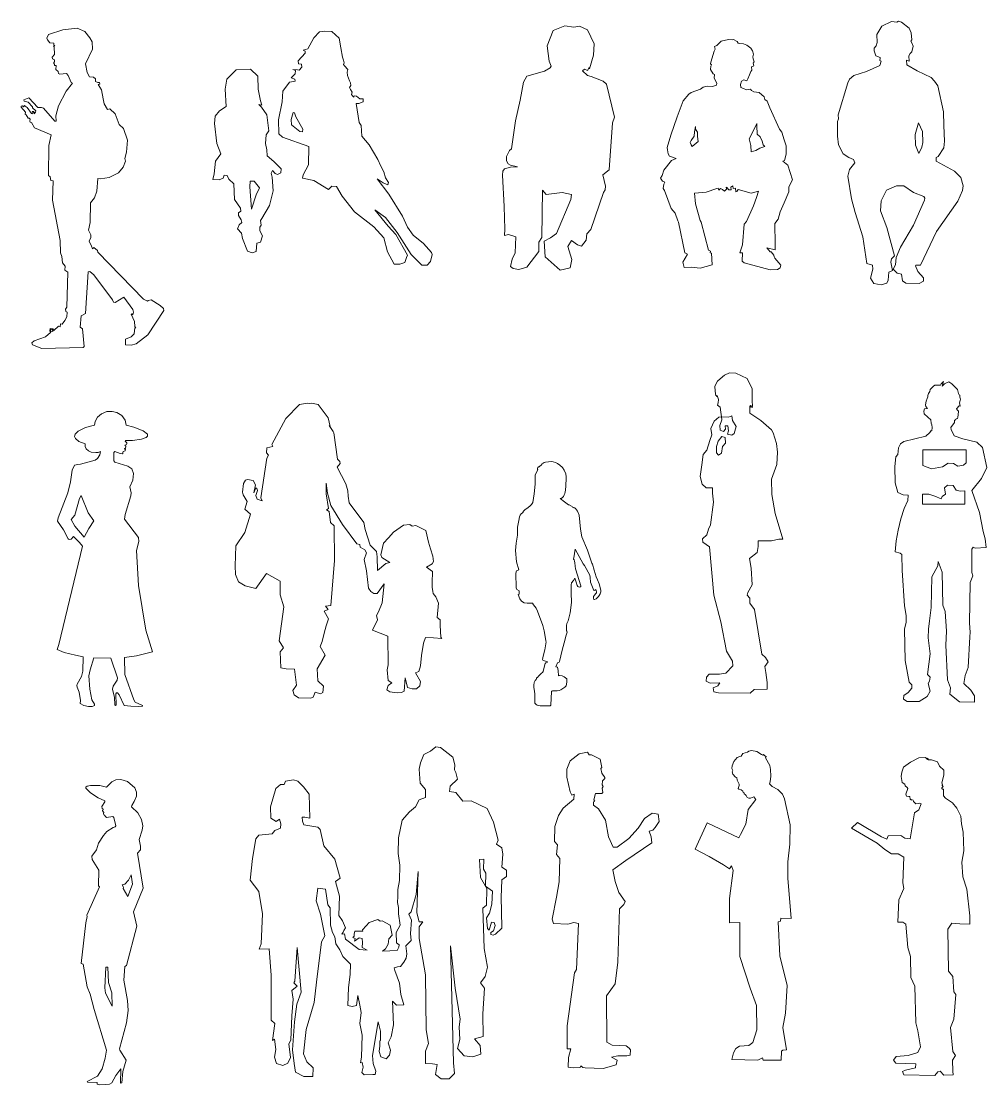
# Model space of a CAD drawing. Header units: millimetres. Extents: x -63086 to 83971, y -129912 to 13382.
# Drawn here: x -62978 to -57810, y -84641 to -78947 of the extents above; entities that cross this region are included whole.
import ezdxf

# ---------------------------------------------------------------- set-up
doc = ezdxf.new("R2010")
doc.units = ezdxf.units.MM
doc.layers.get('0').update_dxf_attribs({"lineweight": 0})
doc.layers.add('展開建具用', color=250, linetype='Continuous', lineweight=9)

# ---------------------------------------------------------------- blocks, each defined once
blk = doc.blocks.new('人物（CAD素材.com）586492cf')
at = {"color": 0, "linetype": 'ByBlock', "lineweight": -2}
for points in [[(347.6, 257.1), (363.2, 259.1), (411.5, 230.4), (429.6, 213.8), (430.6, 202.7), (345.6, 72.4), (282.2, 25.2), (255.5, 16.6), (225.9, 19.6), (226.4, 49.3), (256.5, 62.4), (272.1, 77.5), (276.2, 109.2), (281.2, 109.2), (276.7, 116.7), (274.2, 144.4), (257.1, 182.6), (259.6, 184.6), (264.6, 179.1), (269.1, 194.2), (265.1, 207.3), (217.8, 274.2), (171, 245), (161, 247.5), (156.9, 260.6), (55.8, 393.9), (35.7, 412), (25.7, 409), (12.1, 186.6), (-11.1, 174.1), (-16.6, 114.2), (-5, 104.6), (5.5, 10.1), (0, 4), (-221.3, 0), (-272.1, 18.6), (-275.2, 29.7), (-262.6, 41.2), (-203.2, 62.4), (-175.6, 85.5), (-179.1, 93.6), (-178.1, 105.6), (-162.5, 104.1), (-158.5, 95.1), (-132.8, 118.7), (-123.2, 115.7), (-121.7, 131.3), (-113.7, 130.3), (-99.6, 148.4), (-87.5, 169), (-86.5, 194.7), (-92.6, 197.7), (-94.6, 209.8), (-88.5, 219.8), (-83.5, 408), (-99.1, 418.5), (-97.6, 440.7), (-111.2, 458.3), (-115.7, 491.5), (-121.7, 511.6), (-123.2, 577), (-165, 793.8), (-162, 896.9), (-173.5, 899.4), (-176.6, 919), (-187.1, 925.6), (-183.6, 1086.1), (-172.5, 1143.4), (-261.1, 1181.6), (-276.7, 1209.8), (-284.2, 1211.8), (-286.2, 1216.8), (-285.2, 1226.4), (-289.7, 1232.4), (-295.8, 1232.4), (-306.3, 1251), (-311.4, 1252.1), (-308.9, 1264.6), (-332, 1291.3), (-332, 1296.3), (-325, 1298.3), (-319.9, 1293.3), (-314.4, 1300.8), (-310.9, 1296.3), (-300.8, 1289.3), (-277.2, 1257.1), (-271.6, 1255.6), (-268.6, 1263.6), (-273.7, 1267.6), (-265.1, 1268.2), (-263.1, 1265.1), (-263.1, 1256.1), (-255.5, 1264.1), (-254.5, 1272.2), (-271.6, 1288.3), (-271.6, 1292.8), (-295.3, 1318.5), (-315.9, 1324), (-318.4, 1331.5), (-292.3, 1340.6), (-243.5, 1289.3), (-223.3, 1290.3), (-213.3, 1285.8), (-151.9, 1215.8), (-145.9, 1216.8), (-147.9, 1244.5), (-132.8, 1297.8), (-91, 1376.8), (-58.4, 1419.1), (-65.4, 1424.1), (-81.5, 1461.3), (-90, 1471.9), (-125.3, 1467.4), (-133.3, 1471.4), (-135.3, 1482.4), (-146.4, 1492.5), (-145.9, 1514.1), (-154.9, 1514.6), (-154.4, 1521.7), (-158.5, 1524.7), (-158.5, 1530.7), (-153.9, 1534.3), (-153.9, 1545.3), (-164, 1550.9), (-167, 1559.4), (-154.9, 1572.5), (-155.4, 1615.2), (-159, 1615.7), (-152.4, 1621.3), (-157.4, 1623.8), (-157.4, 1633.4), (-178.6, 1635.9), (-192.2, 1651.5), (-195.2, 1661), (-185.6, 1681.1), (-108.7, 1704.8), (-33.7, 1714.8), (8.6, 1696.2), (35.7, 1663), (46.8, 1640.9), (48.8, 1601.2), (12.1, 1523.7), (21.1, 1477.9), (32.7, 1453.8), (55.3, 1451.3), (64.9, 1443.2), (65.4, 1429.6), (77.5, 1422.6), (87, 1423.1), (88, 1414.5), (79, 1412.5), (97.1, 1383.8), (106.6, 1336.1), (111.2, 1309.9), (129.3, 1279.2), (141.9, 1282.7), (170.5, 1255.6), (191.7, 1198.7), (215.3, 1177.6), (236.9, 1114.2), (230.4, 1050.3), (222.8, 1017.1), (226.4, 1001.5), (213.8, 969.9), (188.1, 939.2), (137.8, 915), (92.1, 908.5), (77, 909), (72.9, 841.6), (59.4, 805.4), (39.2, 778.7), (36.2, 674.1), (27.2, 632.8), (40.2, 608.2), (39.7, 593.1), (32.2, 574.5), (43.8, 547.8), (48.8, 533.7), (56.3, 540.3), (76.5, 524.2), (78.5, 514.6), (322.4, 263.1), (344.1, 253)], [(-175.1, 96.6), (-175.1, 103.6), (-166, 101.1), (-161, 91.6), (-172.5, 89)]]:
    blk.add_lwpolyline(points, close=True, dxfattribs=at)
blk = doc.blocks.new('人物（CAD素材.com）ff8355b8')
at = {"color": 0, "linetype": 'ByBlock', "lineweight": -2}
for points in [[(-160, 689.3), (-136.9, 716.6), (-100, 740.6), (-105.4, 833.1), (-97.7, 886.4), (-47.3, 937.7), (29.1, 939.6), (67.9, 903.1), (69.9, 833.6), (83.9, 770.3), (89.9, 747), (74.9, 750.4), (87.5, 736.5), (117, 695.8), (127.8, 610.6), (113.9, 589.1), (110.1, 542.2), (117.8, 509.2), (118.5, 476.2), (154.7, 445.4), (194.3, 407.2), (191.9, 385.5), (174.7, 377.1), (161.5, 381.3), (147.1, 397.3), (139.6, 382.8), (146.2, 361.5), (150.7, 288.6), (131, 210.7), (90.1, 141), (83.5, 130), (85.9, 105.7), (79.6, 93.7), (80.2, 75), (94.4, 48.9), (82.3, 14.4), (63.6, 9.1), (59.7, -35.6), (37.6, -43.3), (13.5, -34.2), (-13.5, 34.2), (-19.3, 62.5), (-40.4, 85.6), (-31.3, 107.8), (-17.3, 119.3), (-21.1, 132.9), (-34.1, 156.7), (-34.4, 171.5), (-21.7, 180.2), (-23.5, 195.8), (-57, 242.6), (-60.6, 326.3), (-86.8, 351), (-96.1, 371.4), (-111.5, 372.9), (-117.2, 356.4), (-138.3, 347.6), (-172.4, 350.1), (-164.9, 379.6), (-158.7, 447.5), (-129.3, 488), (-151, 543), (-162.5, 649.2)], [(27.6, 340), (50, 341.2), (77.5, 304.7), (59.4, 268.4), (35.5, 190.7), (26.4, 311.3)]]:
    blk.add_lwpolyline(points, close=True, dxfattribs=at)
blk = doc.blocks.new('人物（CAD素材.com）0bcb6e5a')
at = {"color": 0, "linetype": 'ByBlock', "lineweight": -2}
for points in [[(188.9, 51.2), (179.2, 14.2), (161.7, -4.9), (133.1, -6), (75.8, 52), (0.4, 170.3), (-62.2, 249.4), (-119.5, 290.1), (-47.1, 203.4), (-6.4, 158.2), (55.4, 47.5), (50.9, 34.7), (41.5, 8.6), (14.7, 0), (-14.7, 0), (-51.7, 66.3), (-69.8, 140.2), (-123.3, 199.7), (-228.1, 279.6), (-293.4, 363.4), (-323.1, 415.7), (-348.6, 417.1), (-367, 400.2), (-444.8, 448.2), (-505.2, 461), (-501.7, 477.6), (-473.5, 531.9), (-471.2, 630.6), (-613.3, 679.1), (-633.4, 698.5), (-634.9, 772.5), (-614.8, 869.2), (-611, 925.8), (-575.6, 974.1), (-544.6, 980.1), (-546.8, 990.9), (-565.7, 997.1), (-545.4, 1019.3), (-543.3, 1036.4), (-557.5, 1042.3), (-532.4, 1040.8), (-522.9, 1037.8), (-509.6, 1055.5), (-511, 1070.3), (-527.3, 1073.2), (-528.5, 1088.3), (-492.4, 1129), (-492.1, 1140.3), (-502.7, 1146.5), (-477, 1152.7), (-445.7, 1211.6), (-414.5, 1244.2), (-385.6, 1247), (-349.2, 1244.7), (-309.4, 1209.2), (-300.4, 1158.6), (-291, 1108), (-286.9, 1091.8), (-283.2, 1077.3), (-286.3, 1068.3), (-281.3, 1060.9), (-263.5, 1042.9), (-266.7, 1027), (-264.8, 1010.5), (-254.3, 980.6), (-249.2, 970.9), (-247.4, 956.2), (-253.5, 945.4), (-249.1, 935.3), (-240.4, 920.5), (-243.6, 908.3), (-239, 901.6), (-230.8, 893.8), (-229.1, 901.4), (-217.7, 898.6), (-199.3, 884.8), (-180.4, 884.2), (-180.8, 868.8), (-204, 859.4), (-218.5, 860), (-201.7, 757.8), (-191.9, 742.6), (-188.1, 685.9), (-148.7, 638.2), (-103.4, 560.6), (-87.2, 525), (-70.1, 493.9), (-61.2, 461.4), (-45.6, 437.8), (-49.9, 424.3), (-73.9, 435.4), (-106.4, 457), (-44.2, 374.9), (30.1, 257.4), (56, 197.5), (87.1, 155.7), (141.1, 110.1), (184.9, 61.9)], [(-555.5, 811.1), (-566.6, 774.6), (-564.8, 746.2), (-520.2, 709.7), (-505, 709.1), (-504.5, 722.3), (-542.4, 789.2), (-549.5, 810.5)]]:
    blk.add_lwpolyline(points, close=True, dxfattribs=at)
blk = doc.blocks.new('人物（CAD素材.com）2768b3e7')
at = {"color": 0, "linetype": 'ByBlock', "lineweight": -2}
blk.add_lwpolyline([(260.6, 395.8), (211.4, 404.9), (125.9, 395), (105, 418.4), (102.4, 164), (85.9, 140.6), (85.9, 90.2), (21.6, 6), (-21.6, -6), (-51.7, -1.2), (-66.1, 10.3), (-57.5, 49.6), (-40.1, 83.3), (-36.6, 168.4), (-76.6, 181.4), (-98, 176.4), (-95.5, 210.1), (-99.6, 330.8), (-108.5, 498.7), (-106, 520.2), (-97.5, 533), (-65.2, 540.7), (-27.5, 543.5), (-65.7, 551.6), (-78.4, 559.1), (-87.5, 575.2), (-87.6, 598), (-71.2, 630.2), (-59.8, 640.4), (-39.2, 789.9), (-14.1, 899.5), (4.3, 997.1), (22.6, 1029.1), (116.1, 1055.3), (145.8, 1073), (152.1, 1082), (140.8, 1109.8), (131.2, 1190.5), (163.3, 1273.1), (224.5, 1297.7), (273.2, 1291.3), (303.9, 1296.3), (347.1, 1276.8), (382, 1202.3), (379.1, 1140.4), (357.6, 1067.2), (356.1, 1074.3), (347.1, 1058.3), (330.8, 1066.9), (320, 1058), (345.7, 1031.9), (365.6, 1027), (429.8, 1001.3), (447.4, 986), (491.6, 808.8), (481.1, 778), (463, 527.4), (428.2, 501), (443, 438.8), (440.7, 420.2), (432.3, 405.6), (364.8, 207.3), (343.1, 183.6), (338.8, 149.8), (314, 118.6), (292.1, 126), (260.9, 148), (241.4, 117.4), (262.3, 47.7), (253.9, 1.8), (201, -10.7), (120.2, 61.7), (114.6, 145.2), (147.8, 163.3), (179.8, 186.8), (258.1, 368)], close=True, dxfattribs=at)
blk = doc.blocks.new('人物（CAD素材.com）7b692165')
at = {"color": 0, "linetype": 'ByBlock', "lineweight": -2}
for points in [[(-49.3, 240.5), (-44.1, 232.4), (-3.7, 81.8), (5.7, 76.9), (4, 68.7), (12.3, 66.2), (14.9, 4.4), (-49.1, -14.4), (-95.2, -9.2), (-134.7, -9.8), (-142.2, 18.7), (-116.8, 61.4), (-131.3, 68.8), (-164.7, 232), (-169.3, 238.9), (-182.1, 280), (-203.9, 304.5), (-239.7, 401.9), (-247.7, 412.6), (-243, 436.3), (-238, 446), (-250.5, 452.5), (-261.4, 467.8), (-252.7, 482.5), (-242.7, 510.9), (-203.3, 561.5), (-178, 572.7), (-212.4, 585), (-219.9, 597.4), (-224.2, 619.9), (-226.3, 632.2), (-206.2, 697.3), (-172.1, 796.5), (-139.3, 881.9), (-110.6, 917.7), (-97.4, 927.2), (-48, 944.4), (-33.1, 955), (-12.1, 960.7), (18.1, 958), (32, 963.8), (37.6, 966.1), (40.2, 975.5), (26.5, 1003.4), (26.9, 1022.5), (21, 1026.7), (6.7, 1049.9), (7.5, 1066.8), (11.6, 1074.1), (6.7, 1079.9), (8.5, 1088.8), (25.1, 1147.3), (30.7, 1158.4), (28, 1172.1), (40.8, 1178.7), (63.7, 1201.9), (102.3, 1210), (121.9, 1207.8), (130.1, 1210.7), (148.1, 1199.3), (154.3, 1189.8), (164.1, 1188.8), (183.4, 1186.2), (200.4, 1180.6), (221.4, 1163), (231.8, 1148.9), (236.4, 1130.9), (232.5, 1117.9), (234.8, 1106.4), (239.4, 1090.7), (235.1, 1083.5), (237.4, 1069.8), (225, 1062.9), (226.9, 1046.6), (222.4, 1039.4), (214.8, 1021.3), (205.3, 999.7), (200.8, 988.3), (184.9, 994.6), (173, 986.9), (166.7, 969.3), (168.4, 953.3), (183.1, 947.1), (199.4, 940.9), (219.7, 943.8), (226.3, 936.3), (238.4, 930.1), (267.5, 925.8), (293.7, 904), (297.3, 889.7), (309.1, 880.2), (324.6, 845.1), (375, 730.4), (388.1, 714.2), (400.1, 672.3), (411.1, 641.4), (410.6, 596.3), (401.7, 562.8), (393.3, 558.1), (420, 537), (445.5, 458.6), (426.1, 421.3), (425, 394.5), (401.3, 336.4), (379.2, 287.5), (368.2, 247.6), (351, 224.6), (352.8, 113.9), (351.6, 83.8), (308, 93.9), (326.1, 72.5), (331.8, 72.6), (345.8, 55.9), (346.7, 47.2), (349.7, 39.3), (383.5, 1.8), (378.5, -13), (364, -21.5), (326.1, -22.2), (185.9, 13.8), (175.6, 23.9), (176.7, 67.5), (163, 68.8), (177.2, 110), (186, 220.6), (198.7, 235.5), (236.1, 319.1), (252.4, 364.8), (263.5, 398.5), (223.5, 387.4), (153.9, 407.2), (149.5, 397.4), (142.5, 395.4), (140.8, 413.4), (127, 412.1), (125.6, 426.8), (115.2, 418.7), (116.8, 406.1), (105.2, 404.5), (93.9, 417.7), (90.2, 419), (91.2, 409), (81.6, 398.4), (71.3, 407.7), (60.6, 411.7), (50.6, 403.7), (46.6, 414), (40.4, 411.6), (-16.2, 393), (-79.1, 387.1), (-73.8, 330.2)], [(-92.5, 637.8), (-60.4, 664.4), (-62.8, 690.9), (-64.2, 714), (-74.6, 730.2), (-73.5, 744), (-79.4, 715.4), (-81.5, 692.6), (-97.7, 669.2), (-102.2, 659.2), (-98, 645.4)], [(224.4, 608.8), (248.6, 616.1), (269.6, 628.5), (297.2, 637.1), (287.9, 645.7), (282.1, 665.7), (272, 689.9), (256.9, 702.7), (254.8, 747.8), (254.8, 759.9), (239.9, 729.9), (214, 677.8), (221.6, 641.9)]]:
    blk.add_lwpolyline(points, close=True, dxfattribs=at)
blk = doc.blocks.new('人物（CAD素材.com）4c4c13d0')
at = {"color": 0, "linetype": 'ByBlock', "lineweight": -2}
for points in [[(325.6, 1082.7), (306.5, 1103.3), (232.7, 1138), (177.6, 1170.3), (175.4, 1195.2), (188.7, 1190.5), (186.7, 1219.1), (195.4, 1231.9), (204.3, 1240.7), (211, 1270.5), (206.1, 1285), (197.7, 1297), (203.1, 1304), (200.4, 1341.8), (189.8, 1366.2), (148.3, 1398.4), (132.1, 1403.8), (122.7, 1398.6), (95.5, 1402.1), (42.9, 1377.6), (16.3, 1332.7), (17.2, 1290.5), (12.1, 1272.2), (2.2, 1260.7), (2.3, 1245.6), (11.2, 1219.5), (34.3, 1210.4), (34.2, 1206.2), (32.4, 1193.7), (39.7, 1189.7), (32.5, 1166.8), (-39.6, 1135.8), (-107.2, 1113.9), (-130.6, 1094.1), (-139.5, 1075), (-191.1, 903.6), (-188.7, 880.9), (-194, 866.5), (-194, 789.2), (-189.4, 742.9), (-163.2, 693.3), (-133.6, 674), (-107.9, 664.4), (-101.3, 645.8), (-130.7, 610.6), (-139.6, 574.2), (-120.1, 453.4), (-99.9, 380), (-59.5, 249.6), (-37.5, 106.3), (-6.4, 97.4), (-5.5, 77.2), (-18.4, 28), (0, 0), (38.6, -7.4), (69, 1.8), (77.7, 17.5), (80, 60.7), (99.3, 68.9), (92, 113.5), (94.3, 132.3), (110.8, 147.5), (69.7, 299.8), (35.8, 389.5), (38.7, 441.8), (68.2, 499.9), (121.8, 522.3), (160.9, 522.3), (212.8, 486.5), (267.8, 465), (273.6, 456.8), (271.6, 445.7), (212.5, 312.2), (143.4, 193.9), (120.6, 138.6), (116, 100.4), (104, 76.5), (125.7, 54.4), (148.7, 49.8), (153.3, 14.4), (171.3, 1.5), (242.7, 0.6), (266.2, 12.5), (266.6, 31), (235.3, 64.1), (223.3, 94), (225, 98.1), (250.6, 97.8), (335.3, 279.1), (450.3, 440.5), (474.7, 498), (479, 522.5), (465.8, 567.3), (432.1, 601), (333.2, 655.3), (333.9, 674.5), (344.6, 679.4), (375.3, 726.2), (379.3, 762), (375.3, 846.5), (373.2, 919.5), (341.9, 1058)], [(240.1, 860.7), (220.7, 797.3), (222.5, 740), (241.1, 695.6), (256.8, 730.3), (261.8, 754.8), (260.5, 813.5)]]:
    blk.add_lwpolyline(points, close=True, dxfattribs=at)
blk = doc.blocks.new('人物（CAD素材.com）e96f212c')
at = {"color": 0, "linetype": 'ByBlock', "lineweight": -2}
for points in [[(-338.4, 286.3), (-277.7, 270.8), (-237, 263.5), (-239.4, 186.3), (-245.5, 158.1), (-269.7, 117.2), (-271, 108.9), (-270.1, 99.5), (-259.1, 73), (-252, 29.1), (-253, 12.4), (-233.5, 2.8), (-209.3, -3.1), (-189.7, -3.9), (-180.5, -0.5), (-177.1, 2.8), (-177.3, 10.1), (-190.9, 32.3), (-202.1, 89.9), (-206.4, 161), (-200.1, 192.4), (-179.5, 257.9), (-89.9, 256.1), (-53.7, 150.2), (-55.9, 138.4), (-76.9, 106.4), (-80.2, 89.9), (-75.9, 73.2), (-69.2, 46.6), (-67.3, 5.8), (-64.7, 2.4), (-60.4, 4.6), (-61.9, 64.8), (-58.4, 69.7), (-54, 69.7), (-45.3, 59.7), (-18.1, 1.8), (18.1, -1.8), (57.6, -2.8), (80, -1.2), (81.2, 2.1), (41.7, 20.6), (33.7, 32.8), (-13.5, 168.3), (-16, 259.7), (47.5, 267.9), (134.6, 289.6), (97.9, 404.7), (58.5, 643.9), (48.9, 832.7), (60.4, 880.8), (58.5, 902.3), (-15.7, 1000.3), (-12.9, 1025.1), (17.3, 1125), (20.1, 1140.1), (11.8, 1173.1), (28.3, 1208.8), (32.9, 1244.5), (24.2, 1269.7), (1.3, 1283), (-67.2, 1305.2), (-73.1, 1312.8), (-72.3, 1356.3), (-67.3, 1361.6), (-39.3, 1351.5), (-27.1, 1350.2), (-25.6, 1352.1), (-25.6, 1357.1), (-22.6, 1362.5), (-12.9, 1365.1), (-11.1, 1372.9), (-15.3, 1373.9), (-15.7, 1377.9), (-10.7, 1378.4), (-8.8, 1390.2), (-13.1, 1394.6), (-13.3, 1396.7), (-5.8, 1399.1), (-3.2, 1402.7), (-2.8, 1407.9), (-12.3, 1417), (-10.7, 1420.4), (26.1, 1421.3), (74.7, 1428.9), (99.8, 1437.2), (107.5, 1444.7), (107.3, 1454.6), (83.9, 1471.9), (34.8, 1491.9), (-6.5, 1503.6), (-12.5, 1529), (-30.6, 1554.3), (-56.7, 1570.1), (-82.5, 1576.2), (-110.9, 1575.4), (-139.7, 1563.7), (-161.1, 1545), (-172.6, 1522), (-176, 1502.2), (-225.3, 1489.6), (-263.9, 1471.4), (-280.6, 1454), (-283.6, 1442.4), (-278.7, 1431), (-260.9, 1414.9), (-226, 1403.1), (-225.7, 1388.1), (-220.9, 1375.9), (-208.3, 1364.9), (-194.8, 1358.1), (-169, 1356.5), (-157.2, 1356.9), (-143.8, 1362.2), (-148, 1345), (-159.7, 1324.5), (-172.2, 1316), (-250.8, 1294.6), (-265.6, 1292.7), (-284, 1289.4), (-295.9, 1262), (-304.3, 1198.7), (-319.9, 1140.7), (-371.4, 1006.5), (-374.3, 988.8), (-341.9, 942.7), (-316.7, 894.1), (-311.4, 890.2), (-302, 893.5), (-288.2, 906.5), (-256.8, 875.3), (-241.5, 855.4), (-367.2, 328.3), (-375.9, 302.6)], [(-207.5, 950), (-180, 991.2), (-209.9, 1033.3), (-248.4, 1125.6), (-257, 1109.7), (-281.7, 1022), (-300.6, 998.8), (-282.3, 961.6), (-231.9, 902.6)]]:
    blk.add_lwpolyline(points, close=True, dxfattribs=at)
blk = doc.blocks.new('人物（CAD素材.com）ac24170e')
at = {"color": 0, "linetype": 'ByBlock', "lineweight": -2}
blk.add_lwpolyline([(555.9, 133.1), (582, 87.7), (579, 63.9), (561.1, 48.3), (536.7, 47.3), (511.3, 55), (500.1, 107.1), (494.1, 35.7), (480.9, 29), (457.1, 26.3), (418.1, 32.1), (402.2, 43.3), (408.6, 65.7), (428.6, 80.3), (408, 93.1), (402.6, 148.7), (409.1, 176.5), (406.3, 329.5), (324.4, 361.1), (351.7, 416.5), (346.8, 439.9), (357.7, 460), (377.3, 508.8), (387, 609.9), (349.8, 558.9), (331.8, 557.9), (315.6, 569.7), (304.1, 585.9), (293.5, 680), (280.2, 740.2), (293, 775.6), (284.3, 791.8), (259, 806.2), (257.6, 820.2), (241.1, 823.5), (164.6, 927.8), (102.5, 1029.2), (84.8, 1094.7), (76.4, 1148.4), (76.5, 1091), (90.1, 1012.7), (78, 1006.2), (92.3, 997.5), (100.5, 938.8), (119.6, 920.4), (121.9, 734.4), (101.6, 494.6), (72.5, 491), (88.3, 472.5), (65.4, 463.6), (89.3, 421.8), (77.3, 384.8), (65.4, 345.4), (54.6, 301.3), (45.1, 273.8), (71.3, 228.5), (29.5, 155.6), (31.9, 90), (61.8, 61.3), (58.1, 28.7), (47, 20.4), (18.3, 30.7), (6.6, 2.5), (-6.6, -2.5), (-70.9, 0.2), (-94.9, 15.1), (-101.1, 39), (-82.5, 67.4), (-92.2, 152.5), (-137.2, 155.6), (-165.4, 160.6), (-168.8, 246.2), (-151.4, 267.4), (-175.2, 304.8), (-149.7, 486.2), (-168.8, 551.9), (-168.8, 624.7), (-241.8, 664.8), (-300.3, 585.3), (-357.5, 598.4), (-392.3, 621.2), (-408, 659.5), (-409.9, 706.1), (-406.7, 814), (-357.7, 884.5), (-328, 983), (-358.4, 1009.8), (-346, 1050.7), (-366.6, 1085.6), (-371.3, 1101), (-365, 1146.4), (-355, 1165.2), (-343.4, 1168.7), (-314.6, 1163.3), (-301.6, 1140), (-309.9, 1097), (-300, 1124.4), (-293.6, 1120.1), (-291.4, 1109.5), (-299.8, 1082.7), (-292, 1062.4), (-265.7, 1055.2), (-272.8, 1070.3), (-240.4, 1283.3), (-231.4, 1299), (-242.1, 1311.9), (-240.4, 1338.6), (-208.5, 1345.8), (-214, 1356.2), (-139.4, 1494.5), (-65.2, 1569.8), (-23.1, 1577.8), (-13.3, 1576.3), (-2.2, 1578.1), (34.1, 1571), (87.9, 1499.3), (98.6, 1452.1), (92.4, 1456.8), (114.9, 1425), (117.2, 1418.4), (137.1, 1277.4), (149.7, 1265.6), (152.1, 1254.7), (135, 1234.8), (182.9, 1145.7), (193, 1108.7), (193.8, 1079.4), (200.8, 1044.1), (278.7, 938.2), (285.5, 900.8), (312.8, 816.3), (346.1, 783.4), (350, 753.7), (352.3, 681.3), (396.1, 719.3), (417, 724.4), (375, 750.1), (369.2, 765.5), (383.4, 828.6), (411.3, 856.5), (436.6, 886.4), (490.1, 924.4), (523.8, 928.5), (538, 919.3), (557, 922.3), (611.1, 895.6), (624.8, 833.7), (634.9, 798.1), (648.3, 757.9), (651.8, 729), (643.5, 717.3), (614.7, 699.2), (645.7, 675.3), (644.7, 615.4), (643.4, 591.5), (647.5, 569.5), (648.9, 557.8), (664, 540.4), (678, 505.9), (671.4, 430.5), (686.9, 416.5), (687.8, 386.5), (690.4, 324.7), (695.6, 316.6), (652.2, 321.4), (608.8, 323), (598.4, 292.4), (587.5, 225.4), (582.1, 171.2), (572.3, 139.8)], close=True, dxfattribs=at)
blk = doc.blocks.new('人物（CAD素材.com）d80b38d6')
at = {"color": 0, "linetype": 'ByBlock', "lineweight": -2}
blk.add_lwpolyline([(-34.4, 1263.3), (-48.4, 1236.7), (-49.2, 1186.2), (-53.3, 1135.1), (-61.1, 1088.7), (-68.5, 1078.7), (-76, 1070.4), (-86.1, 1062.2), (-102.9, 1050), (-111.2, 1042.4), (-111.9, 1041.4), (-113.3, 1036.8), (-116.3, 1033.7), (-123.8, 1027.3), (-128.3, 1020.5), (-131.9, 1011.6), (-135.9, 993.2), (-142.5, 957.6), (-142.6, 914.5), (-149.8, 870.7), (-152.9, 832.1), (-148, 770.7), (-136.7, 728.1), (-148.3, 722.6), (-151.9, 710.4), (-150.3, 632.1), (-146.7, 623.3), (-135, 615.1), (-135, 597.5), (-138.8, 596.2), (-130.3, 573.7), (-121.5, 561), (-107.4, 552.4), (-91.5, 549.2), (-62.3, 549.1), (-57.4, 541.1), (-49.6, 531.3), (-43.2, 522.6), (-36, 507.9), (-7.6, 430.1), (-0.8, 401.7), (8.5, 349.3), (9.2, 346), (10.5, 343.1), (3.4, 300.1), (-5.5, 265.7), (-9.1, 248.6), (-6.9, 244.6), (-4, 242.5), (1.8, 240.3), (16, 236.2), (17.5, 234.9), (16.7, 233.4), (8.5, 230.1), (5.7, 226.9), (4, 222.1), (-5.1, 184.9), (-8.8, 178.7), (-14.4, 175.5), (-31.3, 159.5), (-33, 157.1), (-34.4, 154.1), (-35.6, 152.7), (-37.1, 151.7), (-38.8, 151.1), (-40.2, 150.1), (-41.1, 148.3), (-41.7, 144.8), (-43.5, 141.1), (-48.2, 135.1), (-53.1, 124.9), (-56.3, 111.7), (-56, 98.8), (-52.3, 78), (-50.4, 62.4), (-50.7, 15.2), (-43.6, 8), (-36.9, 3.4), (-29, 1.1), (-21.1, 0.2), (29.6, -0.3), (31.9, 0.1), (34.4, 1.1), (35.8, 3.1), (36.2, 5.6), (38.3, 75.5), (39.2, 77.7), (41, 79.1), (45, 79.9), (68.9, 80.7), (79.3, 82.4), (88.4, 85.4), (110.6, 100.3), (117.1, 106.4), (120.7, 127.6), (120.9, 144.9), (106.9, 156.3), (96.8, 160.4), (81.6, 163.3), (80.5, 162.3), (76.6, 161.4), (75.4, 190), (71.6, 207.6), (62.4, 208.5), (71.8, 229.9), (74.1, 232.8), (79.7, 234.6), (81.3, 237.1), (96.3, 298.5), (105.9, 337.6), (116.9, 378), (122.3, 394.5), (121.8, 400), (120.2, 400.6), (119.7, 402.3), (119.9, 430), (121.5, 441.5), (127.4, 455.5), (139.2, 498.6), (146, 553.2), (143.4, 605.4), (143.8, 648.1), (145.9, 658.3), (155.9, 671.2), (164.2, 684.5), (170.9, 662.3), (177, 645.2), (180.7, 639.6), (186.4, 635.8), (193.7, 637.1), (195.7, 638.9), (195.6, 643.1), (168.1, 734.5), (165.9, 748.1), (164.3, 765.5), (162.5, 774.6), (160.2, 782), (159, 783.3), (156.5, 784.4), (155.9, 785.1), (155.9, 786.7), (158, 793.2), (165.4, 839.1), (207.9, 760.9), (215.2, 751.5), (244, 699.3), (246.4, 687.5), (247.8, 663), (250.4, 652.9), (264.9, 618.4), (267.8, 617.5), (271.6, 618.7), (275.8, 623.7), (277.1, 623.5), (278.4, 619.8), (279.6, 608.2), (279.1, 605.3), (276.4, 601.3), (268.7, 592.5), (264.3, 585.7), (263.5, 583), (263.3, 578.6), (263.8, 574.7), (264.9, 571.4), (266, 570.2), (267.5, 569.6), (269.2, 569.6), (278.1, 573.9), (281.9, 576.6), (285.9, 580.3), (290.3, 585.1), (294.6, 590.6), (300.2, 599.6), (303.5, 611.4), (303.1, 618.4), (299.7, 633.8), (293.7, 653.3), (284.3, 675.2), (277.5, 691.3), (267.4, 726.8), (257.6, 758.5), (254.9, 764.1), (230.9, 833.3), (200.8, 905.7), (194.9, 946.5), (186.5, 1020.4), (178.2, 1043.3), (167.9, 1057.2), (164.9, 1059), (160.1, 1059.8), (157.9, 1062), (151.6, 1064.6), (150, 1067.8), (133.2, 1076.4), (129.1, 1077), (108.1, 1093.1), (86.1, 1110.1), (86.3, 1110.9), (88, 1110.4), (89.4, 1110.5), (90.5, 1110.8), (97.6, 1116), (102.5, 1121.8), (106.8, 1130), (109.7, 1137.8), (114, 1155.1), (115.8, 1177.6), (114.9, 1188), (115.3, 1195.5), (117, 1201.2), (117.4, 1226.6), (115, 1242), (107.6, 1261.9), (97.6, 1276.4), (83.9, 1288.9), (70.8, 1298.3), (59.7, 1303.6), (47.4, 1307.3), (40.3, 1307.6), (22.3, 1307), (6.1, 1305), (-0.7, 1302.7), (-5.7, 1300.3), (-12.2, 1296), (-13.6, 1292.3), (-26.3, 1280.4), (-30.2, 1279.3), (-34.4, 1275.6), (-36.2, 1270.6), (-35.8, 1266)], close=True, dxfattribs=at)
blk = doc.blocks.new('人物（CAD素材.com）5419b6f3')
at = {"color": 0, "linetype": 'ByBlock', "lineweight": -2}
for points in [[(113.4, 1410.6), (55.8, 1459.7), (-2.2, 1499.6), (-3, 1538.6), (3.2, 1531.8), (3.6, 1542.3), (10.1, 1527.7), (11.9, 1538.9), (10.6, 1563.8), (10.6, 1629.5), (-15.9, 1685.4), (-76.7, 1714.3), (-111.7, 1714.9), (-137.8, 1702.4), (-161.5, 1683.6), (-175, 1670.9), (-189.8, 1644.3), (-187.3, 1616.6), (-184.7, 1593.1), (-181.8, 1595.6), (-179.4, 1586.5), (-176.3, 1594.5), (-169.5, 1572.4), (-172.6, 1554.6), (-175, 1541.7), (-160.3, 1531.3), (-157.8, 1504.2), (-154.2, 1480.3), (-117.3, 1478.4), (-98.8, 1484.6), (-94.8, 1460.9), (-76.1, 1428.1), (-85.3, 1390.3), (-98.4, 1381.5), (-121.5, 1387.2), (-117.1, 1404.9), (-120.3, 1432.5), (-133.8, 1431), (-131.8, 1413.7), (-143, 1400.7), (-161.8, 1408), (-163.7, 1433.7), (-151.4, 1464.4), (-154.2, 1480.3), (-167.3, 1478.3), (-193.7, 1457.1), (-210.6, 1417.6), (-206.4, 1383), (-217, 1353.3), (-231.6, 1301), (-251.6, 1278.7), (-259.6, 1223.4), (-268.8, 1160), (-257.8, 1118.8), (-235.4, 1100), (-201.9, 1098.8), (-201.9, 1070.3), (-196.4, 1023.7), (-212.3, 900.7), (-224, 879.1), (-232.7, 848.3), (-255.5, 826.1), (-253.7, 808.2), (-217.9, 783.6), (-195.4, 525.9), (-156.9, 381.4), (-126.3, 224.5), (-94.6, 172.2), (-92.7, 147.5), (-130, 107.2), (-164, 102.2), (-220.8, 101.8), (-234.7, 86.1), (-236.2, 64.5), (-214.2, 53.6), (-162, 55.2), (-172.8, 39), (-198.3, 28.5), (-195.6, 8), (-170.5, 3), (0, 0), (20.4, 19.2), (91, 21.7), (89.8, 56.8), (84.2, 111.4), (78, 142.3), (96, 167.7), (81.7, 191.2), (62.5, 209.7), (22.9, 448.7), (-1.9, 482.1), (-1.9, 509.3), (-16.8, 524.2), (-12.4, 539.6), (9.8, 580.3), (4.8, 669.5), (-4.1, 722), (37.6, 753.7), (42.5, 786.4), (42.5, 815.2), (113.9, 815.2), (152.9, 825.5), (174.8, 824.7), (132.9, 962.2), (115.9, 1064.5), (112.9, 1145.7), (141.7, 1224), (146.1, 1290.8), (141.1, 1337.9), (122.5, 1393.7)], [(-151.6, 1374.2), (-172.6, 1350.2), (-181.1, 1320.3), (-180, 1287.7), (-170.2, 1273.7), (-154.3, 1284.8), (-148.1, 1321.1), (-133, 1339.7), (-133.4, 1369.6)]]:
    blk.add_lwpolyline(points, close=True, dxfattribs=at)
blk = doc.blocks.new('人物（CAD素材.com）4129c3f4')
at = {"color": 0, "linetype": 'ByBlock', "lineweight": -2}
for points in [[(137.2, 1422.4), (121.5, 1455.7), (120.6, 1466.1), (138.7, 1493.1), (139.8, 1503.5), (146.2, 1508.7), (149.1, 1512.8), (155.7, 1515.2), (158.1, 1521.8), (159.8, 1534.5), (161.5, 1553), (151.2, 1562.3), (149.4, 1565.9), (165, 1582), (170.5, 1581.2), (166.6, 1597.7), (169.1, 1611), (172.2, 1617.1), (168.8, 1627.9), (168.8, 1638.6), (165, 1641.4), (160.5, 1648.9), (155.6, 1669.9), (126, 1699.8), (109.4, 1710.5), (95.8, 1705.9), (86.4, 1699.8), (73.4, 1688.2), (77.3, 1699.8), (80.3, 1711.7), (68.7, 1699.8), (64.9, 1693.7), (34.7, 1692), (27, 1686.8), (9.6, 1669.9), (7.9, 1659.2), (-0.1, 1647.6), (-3.4, 1637.1), (-3.4, 1630.1), (-7.3, 1621), (-12, 1608), (-15.6, 1586.9), (-13.1, 1578.1), (-5.4, 1568.7), (-20.6, 1565.6), (-24.2, 1554.3), (-22.8, 1540.2), (-3.4, 1522.3), (12, 1506.5), (13.7, 1490.2), (18.7, 1480), (20.6, 1466.2), (18.6, 1448), (12, 1448.7), (7.9, 1438.9), (-13.1, 1419.9), (-130.9, 1390.7), (-150.3, 1378.2), (-160.6, 1357), (-164.2, 1320.8), (-173.9, 1309.3), (-179.4, 1257.8), (-178.2, 1169.5), (-163.7, 1118.8), (-135.3, 1106.1), (-108.1, 1103.7), (-110.6, 1075.4), (-130.6, 1032.2), (-147.7, 977.2), (-162.4, 915.8), (-173.4, 859.9), (-177.6, 801.1), (-152.2, 792.8), (-141.9, 786.5), (-140.8, 701.3), (-128.7, 511.7), (-119, 460.5), (-119.9, 424.7), (-127.7, 386), (-123.8, 218.7), (-102.5, 103.5), (-88.7, 89), (-89.3, 71.4), (-109.3, 46.6), (-131.1, 31.5), (-134.1, 10.9), (-113.5, -0.6), (-49.3, 0), (-6.3, 26.6), (8.9, 55.1), (-0.8, 95), (5.2, 107.8), (10.1, 129.5), (-5.7, 144.1), (8.9, 254.5), (-0.8, 339.3), (0.6, 386), (5.5, 431.4), (14.1, 503.2), (18.4, 666.2), (50.5, 725.6), (52.8, 749.6), (73.9, 692.4), (77.2, 515.3), (89.9, 480.7), (96.5, 375.4), (92.6, 300.7), (102.4, 115.4), (118.9, 71.8), (114, 37.8), (165.5, -2.9), (246.1, -4.9), (246.9, 30.1), (227.6, 60.1), (188.8, 95), (196.5, 137.7), (213.2, 180.9), (221.8, 345.5), (224.1, 369.8), (218.9, 419.1), (223.2, 635.6), (237.2, 671.3), (231.6, 690.7), (232.7, 814.6), (238.7, 825.1), (249.8, 820.5), (308.7, 824.4), (304.4, 870.1), (293.6, 909.3), (272.9, 1011.5), (233, 1128.5), (284.9, 1193.1), (312, 1252.3), (288.6, 1359.5), (259.1, 1387.7), (184, 1406)], [(189.2, 1347.3), (-30.4, 1346), (-29.9, 1263.4), (16.4, 1245.2), (76, 1255.5), (106.4, 1275.5), (135, 1273.1), (156.9, 1258.5), (187.9, 1264), (202.5, 1276.8), (201.3, 1347.3)], [(195.1, 1126.9), (195.1, 1055.7), (-32.5, 1055.7), (-32.5, 1109.8), (2.2, 1109.8), (35.1, 1098.3), (67.9, 1084.3), (73.6, 1097.5), (91.7, 1109.2), (85.6, 1143.9), (102, 1156.6), (133.1, 1156), (148.3, 1129.9), (169, 1125)]]:
    blk.add_lwpolyline(points, close=True, dxfattribs=at)
blk = doc.blocks.new('人物（CAD素材.com）69cbb724')
at = {"color": 0, "linetype": 'ByBlock', "lineweight": -2}
for points in [[(128.1, 70.2), (123, 9.4), (115.9, 8.1), (117.2, 86), (89.9, 48.7), (69.2, 10.5), (56.6, 3.6), (32.7, 0.6), (0, 0), (-10, 2.6), (-10.2, 12.2), (-62.1, 14.5), (-64, 18.1), (-7.3, 45.7), (17.7, 85.4), (33.5, 142.4), (40.8, 184.5), (-25.8, 402.9), (-46.5, 485.6), (-62.8, 523.5), (-84.9, 644.9), (-95.8, 648.5), (-71.1, 866.3), (-63.2, 900), (-65.8, 908.5), (2.1, 1060.2), (-3.3, 1064.4), (-0.7, 1148.6), (-37.4, 1206.6), (-38, 1223.2), (-13.5, 1258.5), (-2, 1293), (23.6, 1334), (41.8, 1355.2), (75.9, 1376.3), (86.2, 1380.1), (89.6, 1387), (79.2, 1431), (74.5, 1435.9), (40.7, 1431.4), (33.9, 1435.7), (28.8, 1443.5), (25.1, 1445.6), (23.9, 1452.2), (26.4, 1458), (19.3, 1465.8), (19.2, 1469.4), (22.9, 1471.1), (22.9, 1474.8), (16.7, 1479.5), (14.6, 1489.3), (31.3, 1514.9), (30.7, 1519.8), (-5.3, 1535.6), (-46.3, 1562.7), (-70.8, 1587.7), (-71.1, 1592.8), (-63.4, 1598.8), (-45.7, 1602.5), (3.5, 1601.3), (40.9, 1593.5), (68, 1622.2), (89.2, 1632.1), (117.4, 1633.9), (151.7, 1623.1), (191.1, 1590.1), (201.1, 1565.5), (200.8, 1545.8), (188.1, 1516.5), (175.6, 1494.7), (174.7, 1487.9), (207.6, 1455.7), (226.8, 1420.3), (234.1, 1385.6), (230.9, 1362.2), (215.6, 1312.3), (221.4, 1277.2), (221.4, 1258.5), (206.7, 1239.8), (236.4, 1053.2), (183.9, 926.4), (201.7, 849.2), (147.8, 637.5), (137.6, 632.7), (133.7, 560), (152.6, 451.5), (155.2, 396.7), (147.5, 331.4), (110.1, 193), (111.3, 185.7), (144.7, 131.9)], [(179.1, 1074.2), (154.1, 1008.2), (128.7, 1050.3), (130.6, 1058.6), (123.3, 1070.1), (138.1, 1073.3), (158.6, 1095.8), (172, 1124.6)], [(68.3, 492.9), (51.6, 547.4), (47.6, 629.6), (36.7, 630), (30.5, 518.3), (34.1, 489.5), (69.9, 420.6)]]:
    blk.add_lwpolyline(points, close=True, dxfattribs=at)
blk = doc.blocks.new('人物（CAD素材.com）51a1f762')
at = {"color": 0, "linetype": 'ByBlock', "lineweight": -2}
blk.add_lwpolyline([(-333.1, -10.5), (-382.1, -9.4), (-426.4, 12.8), (-433.4, 59.5), (-441.6, 133.1), (-432.2, 283.4), (-418.2, 376.7), (-394.9, 441.9), (-417.1, 679.7), (-429.3, 500.9), (-435.2, 491.7), (-417.1, 473.4), (-445.1, 450.1), (-439.2, 404.6), (-445.4, 314.2), (-451, 184.8), (-461.4, 165), (-453.2, 91.4), (-466.3, 61.3), (-492.9, 49.6), (-528.3, 60.2), (-538.4, 92.7), (-531.4, 134.6), (-538.4, 189.4), (-549.1, 182.3), (-536, 274.1), (-556.7, 290.8), (-557, 532.8), (-566.1, 673.7), (-620.4, 670.9), (-609.2, 700.5), (-603.4, 860.1), (-621.7, 980), (-669.5, 1040.6), (-655.5, 1157), (-639.1, 1262.7), (-622.4, 1282.3), (-551.1, 1288.8), (-536.5, 1306.3), (-506, 1319.4), (-504.5, 1341.9), (-511.5, 1368.4), (-529.5, 1355.3), (-558.3, 1372.2), (-559.4, 1434.1), (-531.6, 1532.2), (-507.1, 1553.1), (-486.6, 1552.6), (-480.2, 1571.3), (-437.2, 1578.1), (-412.9, 1570.8), (-383.2, 1541.2), (-353, 1501.7), (-348.8, 1372.7), (-376.1, 1377.5), (-390.4, 1377.6), (-389, 1357.5), (-382, 1336.7), (-306.7, 1325.6), (-293.6, 1312.3), (-273.6, 1224.6), (-214.6, 1153), (-186.8, 1052), (-212.2, 1033.1), (-191.1, 956.1), (-194.7, 851.5), (-175.2, 822.6), (-159.2, 786.3), (-167.5, 771.7), (-170.6, 762.2), (-177.4, 752.3), (-163.5, 753.9), (-159.2, 724.6), (-85.1, 669.5), (-43, 666.6), (-69.9, 680.4), (-66.9, 707.9), (-68.7, 728.5), (-84.9, 732.7), (-109.8, 715.2), (-107.1, 728.4), (-119.4, 734.6), (-111.4, 741.4), (-112.6, 752.3), (-108.1, 767.6), (-64.8, 767.5), (-68.2, 775.9), (-47.3, 796.5), (-31.4, 814.7), (14.4, 831.3), (27.4, 821.6), (37.8, 823.4), (80.5, 800.1), (90.7, 746.4), (74, 726.1), (69.6, 699.2), (56.6, 673), (40.6, 661.5), (118.7, 664.2), (126.7, 681.6), (129.2, 695.6), (114.9, 705.3), (113.6, 760.4), (134.5, 801), (124.8, 860.9), (125.8, 894.2), (120.7, 920.7), (121.7, 954.3), (122.1, 990.8), (130.3, 1038.5), (133.3, 1121.4), (122.9, 1183), (125.2, 1267.7), (145.8, 1362.3), (184.2, 1407.5), (216.7, 1434.2), (235.2, 1471.4), (270.1, 1484.1), (270.1, 1527), (242.2, 1560.7), (236.1, 1635.4), (243.4, 1669.8), (260.5, 1713.2), (295.8, 1732.2), (324.6, 1755.6), (350.2, 1752.1), (416.4, 1699.9), (426.8, 1659), (424.4, 1631.8), (431.7, 1616.8), (441.9, 1581.6), (402.5, 1545), (397.8, 1516.6), (432.6, 1510.8), (469.8, 1463.2), (514.3, 1465.8), (600.8, 1424.8), (633.1, 1351.5), (659.4, 1254.6), (649.5, 1233.2), (678, 1214.7), (684.5, 1181), (678, 1110.7), (703.6, 1095.4), (703.6, 1060.9), (678, 1043.4), (675, 947.5), (677.2, 875), (677.8, 784.9), (644.7, 751.2), (631.5, 745.8), (619.9, 749.7), (619.8, 761.4), (633.8, 769.8), (643, 799.1), (637.4, 815.3), (622.3, 817), (610, 773), (601, 782.3), (596.2, 838.6), (612.2, 864.4), (625.6, 911.7), (629.1, 981.9), (590.3, 1008.7), (592.6, 1077.8), (579.5, 1100.5), (582.9, 1153), (558.8, 1151.6), (564.7, 1054.5), (597.5, 996), (596.3, 907), (577.6, 890.6), (583.4, 674.7), (600.9, 575.3), (589.2, 526.1), (564.6, 491), (585.7, 462.9), (576.4, 324.7), (578.5, 203.9), (532.5, 191.6), (562.3, 156), (566.9, 109), (524.1, 94.6), (476.9, 100.3), (441.8, 139), (453.5, 188.7), (450.3, 255.1), (455.9, 297.3), (428.8, 463.6), (404.3, 689.2), (420.5, 62.9), (424.9, 6.7), (397.1, -22.5), (353.3, -23.2), (323.7, 0.9), (332.1, 53.4), (306.7, 57.5), (269.9, 60.1), (270.5, 125.2), (285.7, 166.3), (274.1, 239.3), (270.5, 534.9), (235.5, 728.5), (235.5, 792), (255.2, 817.5), (236, 817.8), (223.1, 865.6), (231, 1088.3), (219.4, 964.9), (193.1, 871.7), (181.2, 858.9), (194.6, 827), (189.5, 754.7), (193.2, 717.5), (164.7, 689.8), (169.1, 645.8), (166.9, 623.1), (153.9, 602.7), (135.8, 579.6), (119.6, 577.2), (102.9, 571.8), (105.6, 557.9), (130, 489.2), (138, 428.3), (154.7, 374.2), (113.8, 372.3), (94, 393.3), (98.2, 266), (86.4, 202.2), (69.8, 170.9), (81.9, 131.3), (76.8, 104.2), (58.8, 85.1), (30, 95.2), (21.2, 122.9), (25.1, 153.4), (25.6, 181.6), (28.2, 183.2), (28.7, 232.6), (16.9, 282.5), (-13.5, 101.7), (-9.9, 59.7), (3.9, 19.2), (0, 0), (-11.9, 0.6), (-58.7, -1.4), (-71.3, 12.1), (-63.9, 40.2), (-68.3, 64.3), (-78.8, 63.9), (-72.1, 92.9), (-69.5, 211.3), (-81.6, 273.3), (-74.6, 333.1), (-82.3, 372.4), (-91.7, 423.2), (-99.2, 369.3), (-123.2, 364.9), (-145.6, 369.2), (-141.9, 466.4), (-132.5, 536.4), (-131.4, 591.2), (-173.4, 633.2), (-188, 667.5), (-210.9, 700.7), (-215.8, 738.4), (-228.5, 760.4), (-239.2, 800.8), (-240, 892.3), (-252.8, 909.8), (-265.9, 993.6), (-306.5, 998.5), (-314.7, 929.6), (-292.5, 859.6), (-269.2, 742.9), (-286.7, 711.4), (-314.4, 495.3), (-326.1, 386.9), (-368.1, 241.2), (-383.3, 110.7), (-365.8, 67.6), (-332, 36)], close=True, dxfattribs=at)
blk = doc.blocks.new('人物（CAD素材.com）7d36d1b2')
at = {"color": 0, "linetype": 'ByBlock', "lineweight": -2}
blk.add_lwpolyline([(2.5, 1430.1), (-1.5, 1436.1), (6.3, 1470.4), (40.7, 1469.9), (45.2, 1476), (43, 1499.6), (47.6, 1507.5), (43.1, 1516.8), (44, 1538.5), (56.5, 1550.4), (57, 1555.6), (40, 1579.1), (35.4, 1603.8), (41, 1609.3), (31.2, 1654.4), (-14.1, 1677.6), (-27.2, 1677.6), (-35.6, 1691.3), (-81.4, 1683), (-127.9, 1644.9), (-147, 1600.2), (-145.8, 1557.3), (-129.1, 1478.7), (-119, 1461.1), (-107.7, 1467.4), (-108.9, 1439.4), (-165.4, 1391.1), (-190.6, 1352.5), (-210.7, 1293.4), (-212.6, 1214.3), (-197.3, 1195.2), (-201.1, 1144.7), (-184.9, 1121.8), (-187.4, 997.9), (-202.7, 915.9), (-225.7, 796.8), (-217.1, 773.9), (-140.8, 770.1), (-109.3, 779.6), (-84.4, 774.9), (-94.6, 527.6), (-105.5, 510.2), (-145.3, 226.1), (-144.4, 103.7), (-125.3, 103.9), (-138.5, 57.4), (-140.3, 6), (-111, 1.2), (-75.3, 3.5), (-71.2, 12.4), (-61.8, 4.3), (-48.2, 2.4), (48.2, -2.4), (117, 17.9), (122.3, 43), (92.4, 59.2), (125.9, 65.7), (174.4, 65.7), (192.7, 70.2), (194.1, 97.4), (186.8, 107.7), (171.8, 119.4), (96, 123.1), (67.3, 138.7), (66, 386.6), (112.9, 450.7), (126.8, 567.2), (135.5, 853.7), (158.5, 875.7), (166.2, 892), (132.6, 939.9), (111.5, 999.3), (100, 1061.6), (169, 1112.4), (307.8, 1205.6), (304.2, 1239.1), (293.4, 1269.1), (312.9, 1273.9), (325.7, 1288.9), (348.3, 1321), (342.4, 1360), (310.6, 1365.4), (269.2, 1336.6), (234.4, 1285.1), (184.6, 1230), (123.5, 1183.2), (101.9, 1182.6), (76.1, 1238.9), (60.5, 1327), (22.1, 1387.6), (-3.7, 1408), (-4.7, 1425.4)], close=True, dxfattribs=at)
blk = doc.blocks.new('人物（CAD素材.com）3938b5f8')
at = {"color": 0, "linetype": 'ByBlock', "lineweight": -2}
blk.add_lwpolyline([(115.3, 1536.5), (85.6, 1552.8), (71.1, 1565.7), (74.6, 1577.7), (79.1, 1607.1), (77.4, 1643.5), (72.5, 1664.9), (50.6, 1706.1), (51.4, 1712.3), (54.7, 1711.9), (47.1, 1716.2), (38.3, 1723.3), (35.9, 1720.4), (27.9, 1722.9), (2.8, 1739.1), (-24.3, 1745.1), (-40.1, 1741), (-46.6, 1735.4), (-71.6, 1728.5), (-80.7, 1714.4), (-87.9, 1713.2), (-100.9, 1707.3), (-120.2, 1685.5), (-129, 1662.2), (-129.5, 1648.5), (-125.3, 1637.7), (-128.7, 1630.4), (-124.7, 1617.8), (-110.1, 1602.7), (-103.4, 1600.1), (-101.9, 1586.4), (-90.5, 1564.4), (-91.8, 1558), (-95.7, 1541.8), (-93.6, 1537.7), (-79.8, 1534.8), (-71.6, 1528.1), (-69.5, 1520.8), (-64.8, 1519), (-63.8, 1513.5), (-59.5, 1509.6), (-52.8, 1504.8), (-47.5, 1493.8), (-39, 1489.5), (-30.9, 1490.1), (-12.2, 1497.4), (-1.4, 1483.4), (-43, 1428.9), (-55.8, 1350.1), (-83.6, 1294.9), (-93.1, 1277.7), (-262.2, 1357.6), (-327.4, 1216.1), (-252.3, 1177.5), (-174.2, 1133.3), (-142.6, 1111.4), (-131.7, 1127.4), (-123.4, 1101.8), (-143.6, 953.2), (-142.9, 823.1), (-87.7, 823.4), (-86.8, 642.3), (-32, 471.7), (1.8, 379.1), (3.1, 250), (-18, 181.4), (-39.1, 166.1), (-88.9, 162.9), (-108.2, 150), (-122.2, 126.4), (-131.2, 90.7), (8.8, 87.9), (34.4, 99.2), (38, 86.7), (133.6, 86.8), (135.5, 136), (143.1, 141.1), (161.5, 142.7), (143.1, 262.5), (156.2, 338.8), (165.4, 487.1), (126.5, 644.8), (118.5, 828.3), (130.9, 831.5), (132.8, 846.8), (187.1, 845.7), (168.9, 1061.5), (169.9, 1148.5), (180.2, 1242.7), (182.2, 1346.2), (152.3, 1486.2), (141.3, 1510.5)], close=True, dxfattribs=at)
blk = doc.blocks.new('人物（CAD素材.com）f2fea37d')
at = {"color": 0, "linetype": 'ByBlock', "lineweight": -2}
blk.add_lwpolyline([(-72.4, 1454.5), (-79.6, 1457.4), (-85.2, 1456.8), (-101, 1453.7), (-114, 1466), (-116, 1474.6), (-124.3, 1477.4), (-125.2, 1474.2), (-131.4, 1479.5), (-133.2, 1494.2), (-139.7, 1493.4), (-150.7, 1495.4), (-155.2, 1506), (-145, 1535.8), (-148.6, 1542.2), (-158.1, 1549.9), (-160.9, 1558.9), (-174.5, 1567.9), (-180.5, 1601.4), (-176.9, 1623.2), (-166.6, 1651.3), (-130.3, 1676.8), (-86.2, 1701.3), (-49.7, 1702), (-39.7, 1691.1), (-39.1, 1698.3), (-33.3, 1689.9), (-18.1, 1690.1), (14.7, 1678.7), (24.8, 1656.4), (48.7, 1635.4), (47.8, 1608.7), (37.7, 1565.9), (41.1, 1558.7), (37.4, 1556.9), (45.2, 1547.2), (39.6, 1542.6), (35.9, 1539.4), (40.8, 1533.7), (46.8, 1533.4), (46.9, 1497.1), (57.2, 1485.1), (95.5, 1459.2), (118, 1431.5), (139.2, 1388.5), (142.9, 1347.3), (152.5, 1302.1), (156.2, 1203.4), (144.1, 1141.5), (150.1, 1063.7), (172, 997.8), (188, 855.1), (187.5, 809.7), (134.1, 811.5), (91, 815.3), (69.7, 783.5), (73.3, 558.5), (96.3, 530.5), (101.3, 448.6), (113.3, 433.6), (102.4, 302.3), (84.4, 257.4), (97.4, 128.4), (111.4, 106.4), (94.4, 82.5), (97.2, 22.9), (97.9, 2.7), (47.6, 2.2), (29.4, 23.8), (16.2, 20.1), (0, 0), (-165.8, 3.7), (-172, 20.5), (-156, 28.6), (-102.5, 40.3), (-101.8, 61.5), (-209.1, 65.1), (-221.1, 81.9), (-207.4, 101.8), (-142.3, 107.4), (-90, 123.5), (-77, 153.3), (-89.9, 238.7), (-100.9, 282.4), (-106.9, 478.2), (-127.6, 524.3), (-129.2, 637.3), (-143.5, 685), (-154.7, 810.6), (-171.8, 821.2), (-197.4, 821.2), (-191.8, 940), (-165.9, 1001.7), (-170.9, 1030.6), (-165.9, 1168.7), (-196.7, 1186), (-231.8, 1186.2), (-268.1, 1210.7), (-308.5, 1243.8), (-445, 1324.4), (-413.1, 1355.3), (-284.6, 1277.6), (-256.7, 1265.7), (-249.6, 1282.4), (-182, 1284.6), (-160.1, 1270.7), (-131.7, 1267.3), (-108.4, 1406.2), (-86.2, 1421.5)], close=True, dxfattribs=at)

msp = doc.modelspace()

# ---------------------------------------------------------------- block references
at = {"layer": '展開建具用', "ltscale": 10}
for name, p in [('人物（CAD素材.com）4c4c13d0', (-58414.1974, -80351.2792)), ('人物（CAD素材.com）586492cf', (-62645.5536, -80698.7336)), ('人物（CAD素材.com）0bcb6e5a', (-60966.3266, -80247.7821)), ('人物（CAD素材.com）2768b3e7', (-60293.1563, -80269.9601)), ('人物（CAD素材.com）7b692165', (-59294.4971, -80255.1747)), ('人物（CAD素材.com）ff8355b8', (-61780.049, -80144.285)), ('人物（CAD素材.com）5419b6f3', (-59075.4895, -82545.0661)), ('人物（CAD素材.com）4129c3f4', (-58121.6908, -82588.5397)), ('人物（CAD素材.com）ac24170e', (-61422.359, -82569.3405)), ('人物（CAD素材.com）e96f212c', (-62409.107, -82612.8451)), ('人物（CAD素材.com）d80b38d6', (-60178.3253, -82612.7399)), ('人物（CAD素材.com）51a1f762', (-61083.7018, -84586.9718)), ('人物（CAD素材.com）7d36d1b2', (-59910.6842, -84552.3689)), ('人物（CAD素材.com）3938b5f8', (-59043.7473, -84596.672)), ('人物（CAD素材.com）f2fea37d', (-58087.7635, -84591.5667)), ('人物（CAD素材.com）69cbb724', (-62561.435, -84641.12))]:
    msp.add_blockref(name, p, dxfattribs=at)

doc.saveas('drawing.dxf')
